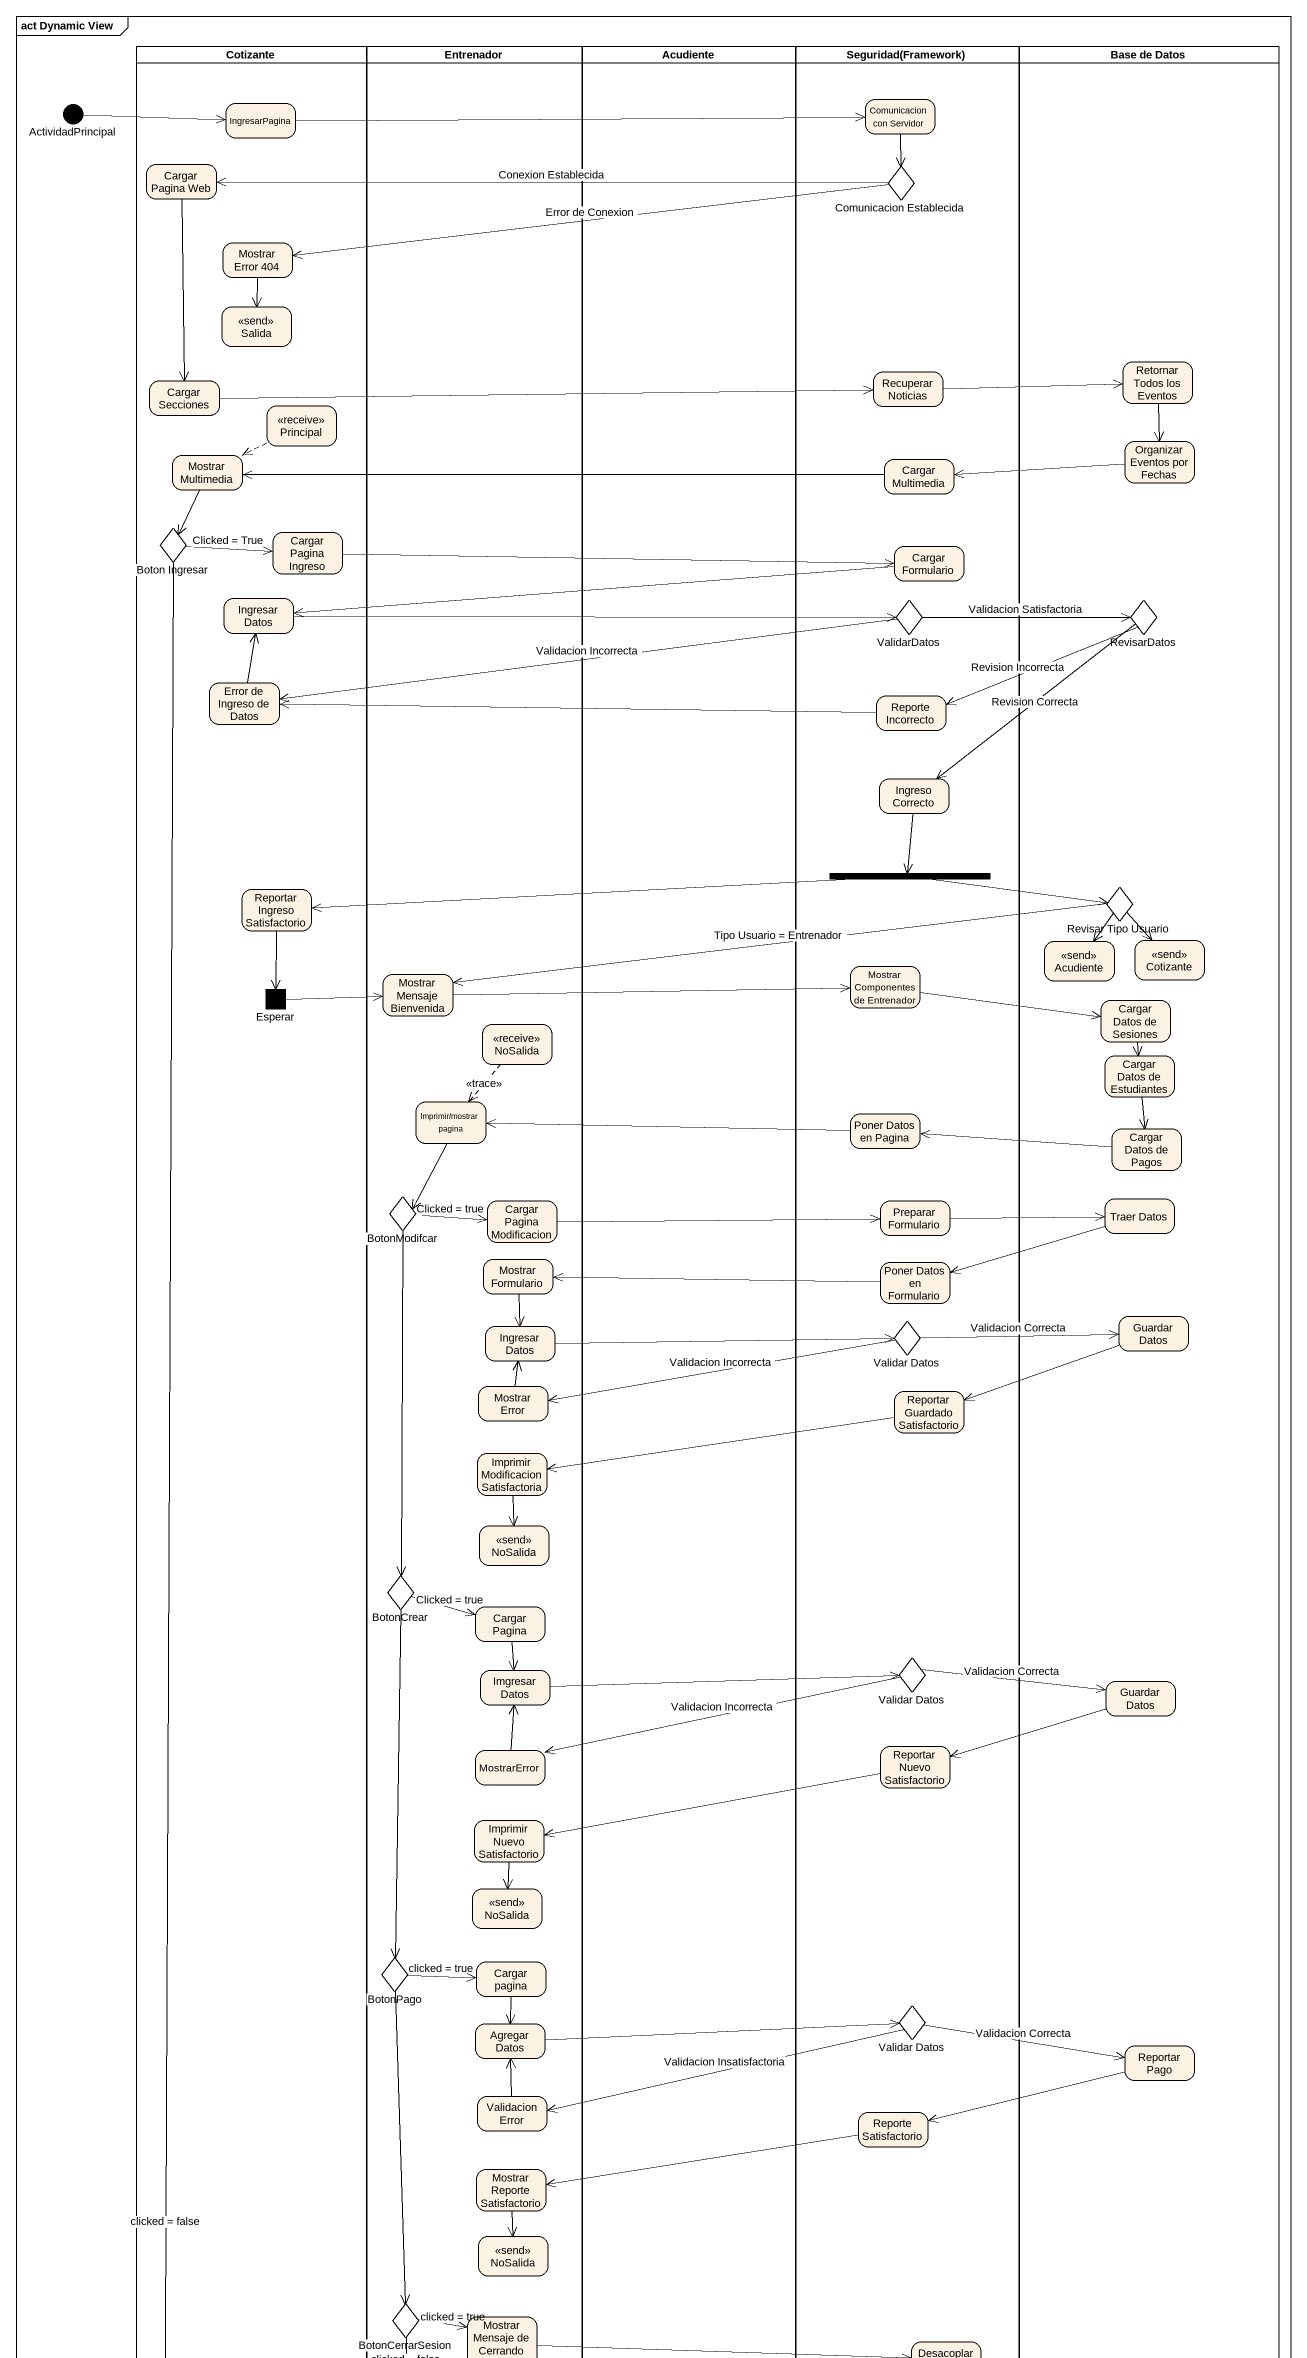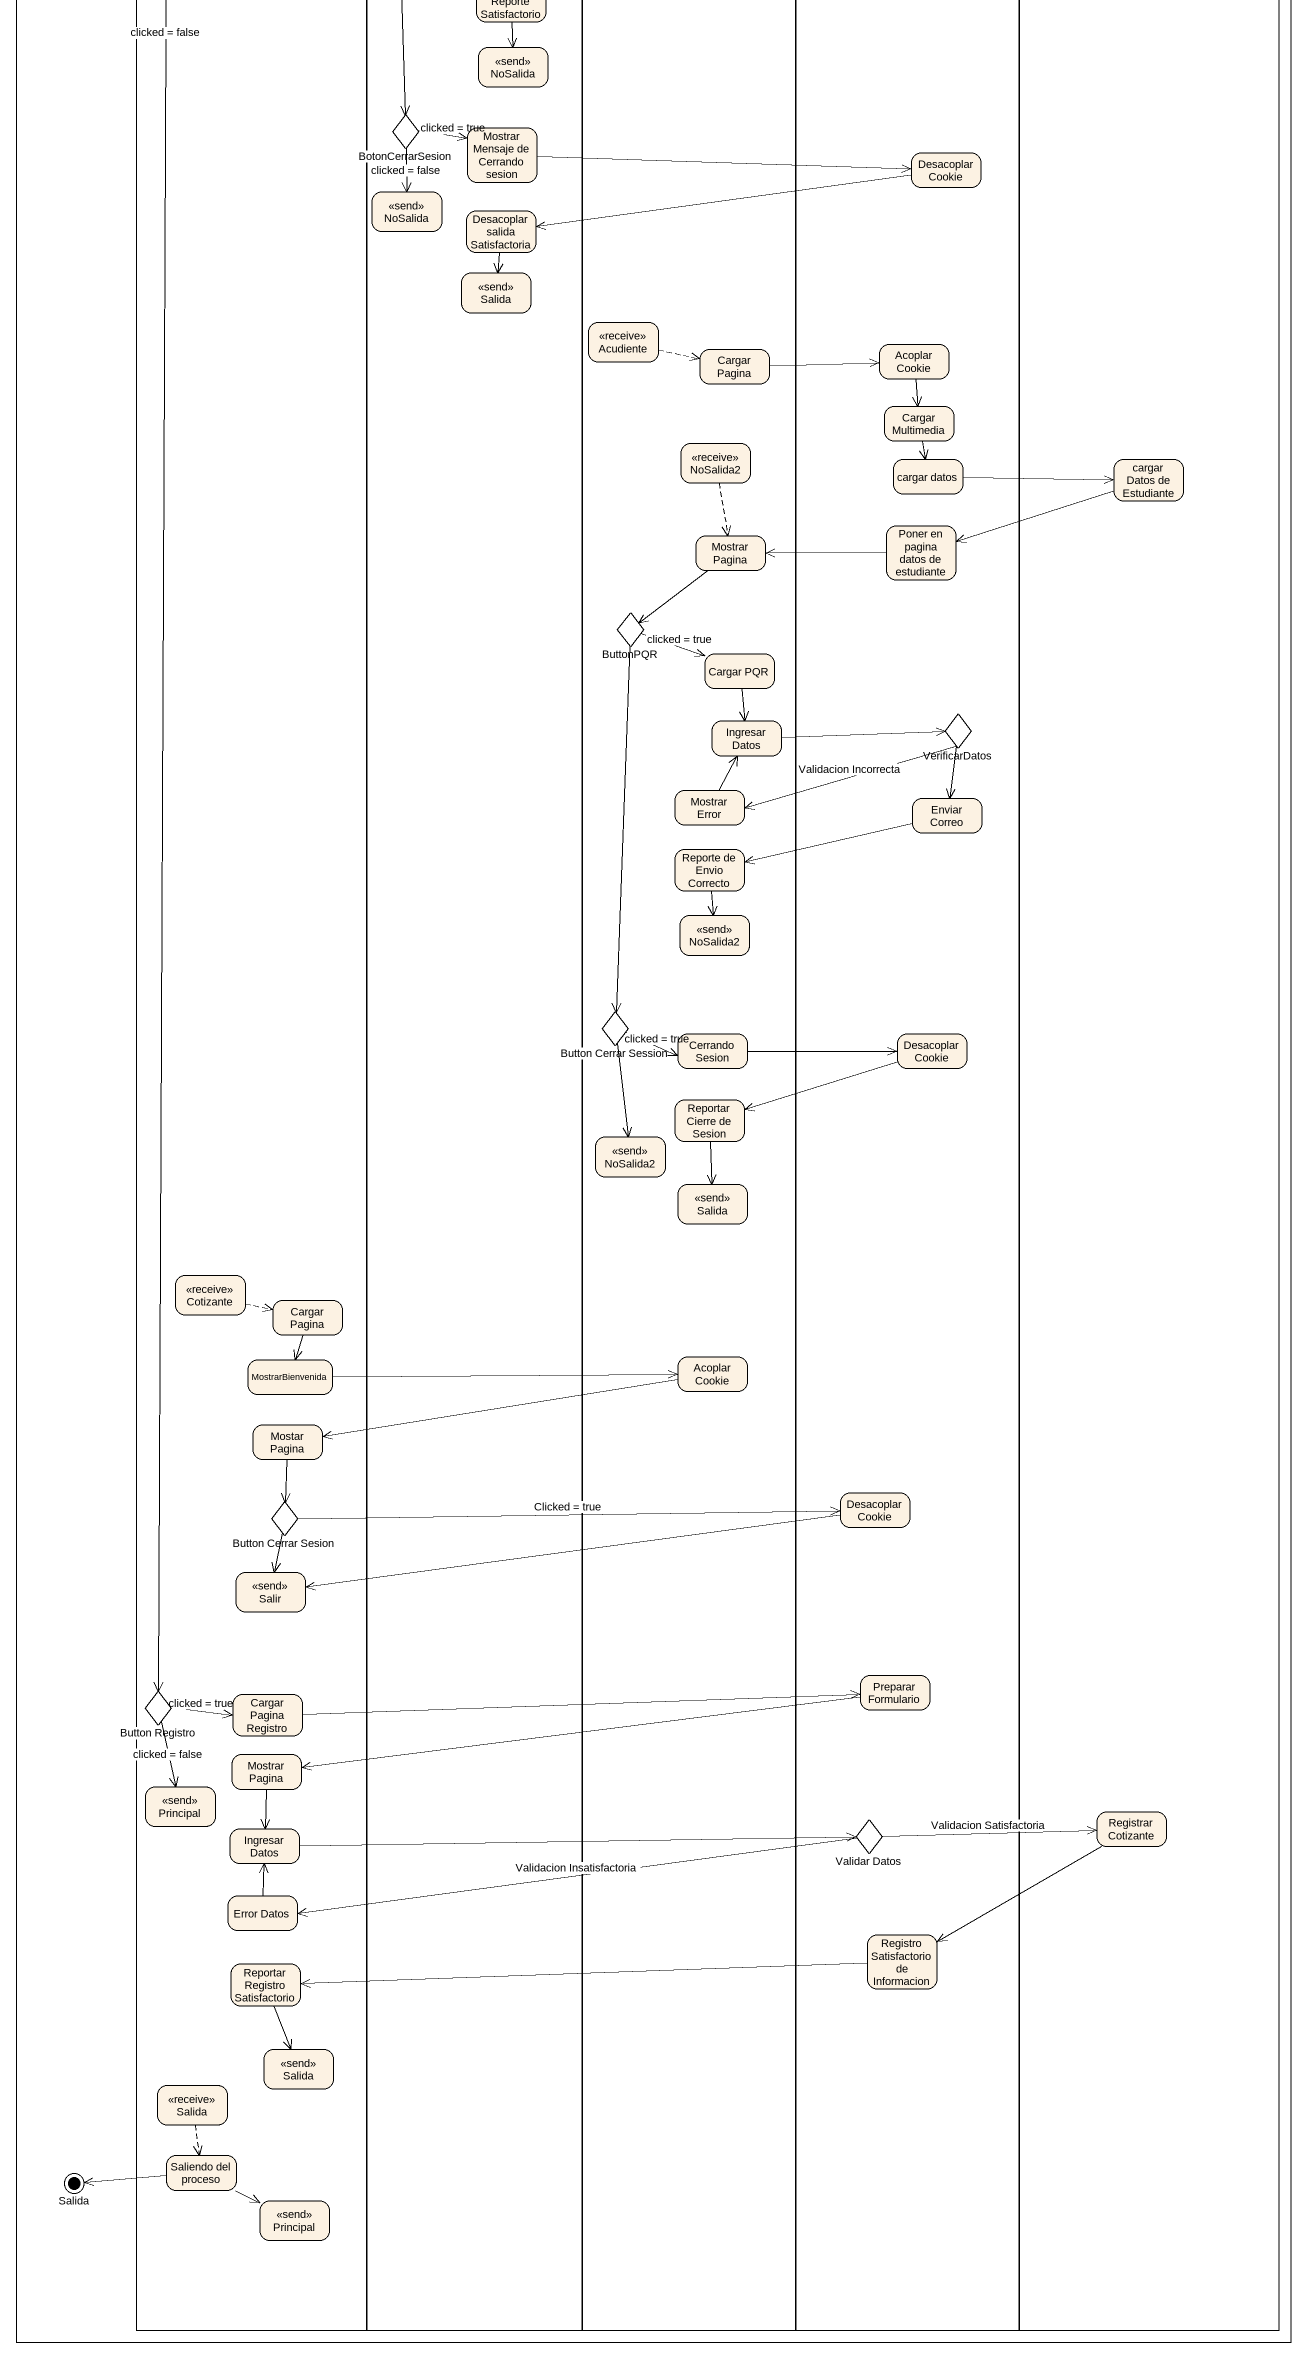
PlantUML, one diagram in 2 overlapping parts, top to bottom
@startuml
mainframe act Dynamic View
hide empty description
state Cotizante <<partition>> {
  state IngresarPagina
  state "Cargar Pagina Web" as Cargar_Pagina_Web
  state "Mostrar Error 404" as Mostrar_Error_404
  state Salida <<send>>
  state "Cargar Secciones" as Cargar_Secciones
  state Principal <<receive>>
  state "Mostrar Multimedia" as Mostrar_Multimedia
  state "Boton Ingresar" as Boton_Ingresar <<choice>>
  state "Cargar Pagina Ingreso" as Cargar_Pagina_Ingreso
  state "Ingresar Datos" as Ingresar_Datos
  state "Error de Ingreso de Datos" as Error_de_Ingreso_de_Datos
  state "Reportar Ingreso Satisfactorio" as Reportar_Ingreso
  state Esperar <<fork>>
  state "Cotizante" as Cotizante_3 <<receive>>
  state "Cargar Pagina" as Cargar_Pagina_3
  state MostrarBienvenida
  state "Mostar Pagina" as Mostar_Pagina
  state "Button Cerrar Sesion" as Button_Cerrar_Sesion <<choice>>
  state Salir <<send>>
  state "Button Registro" as Button_Registro <<choice>>
  state "Cargar Pagina Registro" as Cargar_Pagina_Registro
  state "Mostrar Pagina" as Mostrar_Pagina_2
  state "Principal" as Principal_2 <<send>>
  state "Ingresar Datos" as Ingresar_Datos_4
  state "Error Datos" as Error_Datos
  state "Reportar Registro Satisfactorio" as Reportar_Registro
  state "Salida" as Salida_4 <<send>>
  state "Salida" as Salida_5 <<receive>>
  state "Saliendo del proceso" as Saliendo_del_proceso
  state "Principal" as Principal_3 <<send>>
}
state Entrenador <<partition>> {
  state "Mostrar Mensaje Bienvenida" as Mostrar_Mensaje_Bienvenida
  state NoSalida <<receive>>
  state "Imprimir/mostrar pagina" as Imprimir_mostrar_pagina
  state BotonModifcar <<choice>>
  state "Cargar Pagina Modificacion" as Cargar_Pagina_Modificacion
  state "Mostrar Formulario" as Mostrar_Formulario
  state "Ingresar Datos" as Ingresar_Datos_2
  state "Mostrar Error" as Mostrar_Error
  state "Imprimir Modificacion Satisfactoria" as Imprimir_Modificacion
  state "NoSalida" as NoSalida_2 <<send>>
  state BotonCrear <<choice>>
  state "Cargar Pagina" as Cargar_Pagina
  state "Imgresar Datos" as Imgresar_Datos
  state MostrarError
  state "Imprimir Nuevo Satisfactorio" as Imprimir_Nuevo_Satisfactorio
  state "NoSalida" as NoSalida_3 <<send>>
  state BotonPago <<choice>>
  state "Cargar pagina" as Cargar_pagina
  state "Agregar Datos" as Agregar_Datos
  state "Validacion Error" as Validacion_Error
  state "Mostrar Reporte Satisfactorio" as Mostrar_Reporte
  state "NoSalida" as NoSalida_4 <<send>>
  state BotonCerrarSesion <<choice>>
  state "Mostrar Mensaje de Cerrando sesion" as Mostrar_Mensaje_de_Cerrando
  state "NoSalida" as NoSalida_5 <<send>>
  state "Desacoplar salida Satisfactoria" as Desacoplar_salida
  state "Salida" as Salida_2 <<send>>
}
state Acudiente <<partition>> {
  state "Acudiente" as Acudiente_3 <<receive>>
  state "Cargar Pagina" as Cargar_Pagina_2
  state NoSalida2 <<receive>>
  state "Mostrar Pagina" as Mostrar_Pagina
  state ButtonPQR <<choice>>
  state "Cargar PQR" as Cargar_PQR
  state "Ingresar Datos" as Ingresar_Datos_3
  state "Mostrar Error" as Mostrar_Error_2
  state "Reporte de Envio Correcto" as Reporte_de_Envio_Correcto
  state "NoSalida2" as NoSalida2_2 <<send>>
  state "Button Cerrar Session" as Button_Cerrar_Session <<choice>>
  state "Cerrando Sesion" as Cerrando_Sesion
  state "Reportar Cierre de Sesion" as Reportar_Cierre_de_Sesion
  state "NoSalida2" as NoSalida2_3 <<send>>
  state "Salida" as Salida_3 <<send>>
  state "Acoplar Cookie" as Acoplar_Cookie_2
}
state "Seguridad(Framework)" as Seguridad_Framework <<partition>> {
  state "Comunicacion con Servidor" as Comunicacion_con_Servidor
  state "Comunicacion Establecida" as Comunicacion_Establecida <<choice>>
  state "Recuperar Noticias" as Recuperar_Noticias
  state "Cargar Multimedia" as Cargar_Multimedia
  state "Cargar Formulario" as Cargar_Formulario
  state ValidarDatos <<choice>>
  state "Reporte Incorrecto" as Reporte_Incorrecto
  state "Ingreso Correcto" as Ingreso_Correcto
  state fork1 <<fork>>
  state "Mostrar Componentes de Entrenador" as Mostrar_Componentes_de
  state "Poner Datos en Pagina" as Poner_Datos_en_Pagina
  state "Preparar Formulario" as Preparar_Formulario
  state "Poner Datos en Formulario" as Poner_Datos_en_Formulario
  state "Validar Datos" as Validar_Datos <<choice>>
  state "Reportar Guardado Satisfactorio" as Reportar_Guardado
  state "Validar Datos" as Validar_Datos_2 <<choice>>
  state "Reportar Nuevo Satisfactorio" as Reportar_Nuevo_Satisfactorio
  state "Validar Datos" as Validar_Datos_3 <<choice>>
  state "Reporte Satisfactorio" as Reporte_Satisfactorio
  state "Desacoplar Cookie" as Desacoplar_Cookie
  state "Acoplar Cookie" as Acoplar_Cookie
  state "Cargar Multimedia" as Cargar_Multimedia_2
  state "cargar datos" as cargar_datos
  state "Poner en pagina datos de estudiante" as Poner_en_pagina_datos_de
  state VerificarDatos <<choice>>
  state "Enviar Correo" as Enviar_Correo
  state "Desacoplar Cookie" as Desacoplar_Cookie_2
  state "Desacoplar Cookie" as Desacoplar_Cookie_3
  state "Preparar Formulario" as Preparar_Formulario_2
  state "Validar Datos" as Validar_Datos_4 <<choice>>
  state "Registro Satisfactorio de Informacion" as Registro_Satisfactorio_de
}
state "Base de Datos" as Base_de_Datos <<partition>> {
  state "Retornar Todos los Eventos" as Retornar_Todos_los_Eventos
  state "Organizar Eventos por Fechas" as Organizar_Eventos_por_Fechas
  state RevisarDatos <<choice>>
  state "Revisar Tipo Usuario" as Revisar_Tipo_Usuario <<choice>>
  state "Acudiente" as Acudiente_2 <<send>>
  state "Cotizante" as Cotizante_2 <<send>>
  state "Cargar Datos de Sesiones" as Cargar_Datos_de_Sesiones
  state "Cargar Datos de Estudiantes" as Cargar_Datos_de_Estudiantes
  state "Cargar Datos de Pagos" as Cargar_Datos_de_Pagos
  state "Traer Datos" as Traer_Datos
  state "Guardar Datos" as Guardar_Datos
  state "Guardar Datos" as Guardar_Datos_2
  state "Reportar Pago" as Reportar_Pago
  state "cargar Datos de Estudiante" as cargar_Datos_de_Estudiante
  state "Registrar Cotizante" as Registrar_Cotizante
}
state ActividadPrincipal <<start>>
state "Salida" as Salida_6 <<end>>
ActividadPrincipal -right-> IngresarPagina
IngresarPagina -right-> Comunicacion_con_Servidor
Comunicacion_con_Servidor --> Comunicacion_Establecida
Cargar_Pagina_Web --> Cargar_Secciones
Comunicacion_Establecida -left-> Cargar_Pagina_Web : Conexion Establecida
Comunicacion_Establecida -left-> Mostrar_Error_404 : Error de Conexion
Mostrar_Error_404 --> Salida
Retornar_Todos_los_Eventos --> Organizar_Eventos_por_Fechas
Cargar_Secciones -right-> Recuperar_Noticias
Principal -left[dashed]-> Mostrar_Multimedia
Recuperar_Noticias -right-> Retornar_Todos_los_Eventos
Organizar_Eventos_por_Fechas -left-> Cargar_Multimedia
Mostrar_Multimedia --> Boton_Ingresar
Cargar_Multimedia -left-> Mostrar_Multimedia
Boton_Ingresar -right-> Cargar_Pagina_Ingreso : Clicked = True
Boton_Ingresar --> Button_Registro : clicked = false
Cargar_Pagina_Ingreso -right-> Cargar_Formulario
Cargar_Formulario -left-> Ingresar_Datos
Ingresar_Datos -right-> ValidarDatos
ValidarDatos -right-> RevisarDatos : Validacion Satisfactoria
ValidarDatos -left-> Error_de_Ingreso_de_Datos : Validacion Incorrecta
RevisarDatos -left-> Reporte_Incorrecto : Revision Incorrecta
RevisarDatos --> Ingreso_Correcto : Revision Correcta
Error_de_Ingreso_de_Datos -up-> Ingresar_Datos
Reporte_Incorrecto -left-> Error_de_Ingreso_de_Datos
Ingreso_Correcto --> fork1
Reportar_Ingreso --> Esperar
fork1 -left-> Reportar_Ingreso
fork1 -right-> Revisar_Tipo_Usuario
Revisar_Tipo_Usuario --> Acudiente_2
Revisar_Tipo_Usuario --> Cotizante_2
Revisar_Tipo_Usuario -left-> Mostrar_Mensaje_Bienvenida : Tipo Usuario = Entrenador
Esperar -right-> Mostrar_Mensaje_Bienvenida
Mostrar_Mensaje_Bienvenida -right-> Mostrar_Componentes_de
Mostrar_Componentes_de -right-> Cargar_Datos_de_Sesiones
NoSalida -[dashed]-> Imprimir_mostrar_pagina : <<trace>>
Cargar_Datos_de_Sesiones --> Cargar_Datos_de_Estudiantes
Cargar_Datos_de_Estudiantes --> Cargar_Datos_de_Pagos
Imprimir_mostrar_pagina --> BotonModifcar
Poner_Datos_en_Pagina -left-> Imprimir_mostrar_pagina
Cargar_Datos_de_Pagos -left-> Poner_Datos_en_Pagina
BotonModifcar -right-> Cargar_Pagina_Modificacion : Clicked = true
BotonModifcar --> BotonCrear
Cargar_Pagina_Modificacion -right-> Preparar_Formulario
Preparar_Formulario -right-> Traer_Datos
Traer_Datos -left-> Poner_Datos_en_Formulario
Mostrar_Formulario --> Ingresar_Datos_2
Poner_Datos_en_Formulario -left-> Mostrar_Formulario
Ingresar_Datos_2 -right-> Validar_Datos
Validar_Datos -right-> Guardar_Datos : Validacion Correcta
Validar_Datos -left-> Mostrar_Error : Validacion Incorrecta
Guardar_Datos -left-> Reportar_Guardado
Mostrar_Error -up-> Ingresar_Datos_2
Reportar_Guardado -left-> Imprimir_Modificacion
Imprimir_Modificacion --> NoSalida_2
BotonCrear -right-> Cargar_Pagina : Clicked = true
BotonCrear --> BotonPago
Cargar_Pagina --> Imgresar_Datos
Imgresar_Datos -right-> Validar_Datos_2
Validar_Datos_2 -right-> Guardar_Datos_2 : Validacion Correcta
Validar_Datos_2 -left-> MostrarError : Validacion Incorrecta
Guardar_Datos_2 -left-> Reportar_Nuevo_Satisfactorio
MostrarError -up-> Imgresar_Datos
Reportar_Nuevo_Satisfactorio -left-> Imprimir_Nuevo_Satisfactorio
Imprimir_Nuevo_Satisfactorio --> NoSalida_3
BotonPago -right-> Cargar_pagina : clicked = true
BotonPago --> BotonCerrarSesion
Cargar_pagina --> Agregar_Datos
Agregar_Datos -right-> Validar_Datos_3
Validar_Datos_3 -right-> Reportar_Pago : Validacion Correcta
Validar_Datos_3 -left-> Validacion_Error : Validacion Insatisfactoria
Reportar_Pago -left-> Reporte_Satisfactorio
Validacion_Error -up-> Agregar_Datos
Reporte_Satisfactorio -left-> Mostrar_Reporte
Mostrar_Reporte --> NoSalida_4
BotonCerrarSesion -right-> Mostrar_Mensaje_de_Cerrando : clicked = true
BotonCerrarSesion --> NoSalida_5 : clicked = false
Mostrar_Mensaje_de_Cerrando -right-> Desacoplar_Cookie
Desacoplar_Cookie -left-> Desacoplar_salida
Desacoplar_salida --> Salida_2
Acudiente_3 -right[dashed]-> Cargar_Pagina_2
Cargar_Pagina_2 -right-> Acoplar_Cookie
Acoplar_Cookie --> Cargar_Multimedia_2
Cargar_Multimedia_2 --> cargar_datos
NoSalida2 -[dashed]-> Mostrar_Pagina
cargar_datos -right-> cargar_Datos_de_Estudiante
cargar_Datos_de_Estudiante -left-> Poner_en_pagina_datos_de
Mostrar_Pagina --> ButtonPQR
Poner_en_pagina_datos_de -left-> Mostrar_Pagina
ButtonPQR -right-> Cargar_PQR : clicked = true
ButtonPQR --> Button_Cerrar_Session
Cargar_PQR --> Ingresar_Datos_3
Ingresar_Datos_3 -right-> VerificarDatos
VerificarDatos -left-> Mostrar_Error_2 : Validacion Incorrecta
VerificarDatos --> Enviar_Correo
Mostrar_Error_2 -up-> Ingresar_Datos_3
Enviar_Correo -left-> Reporte_de_Envio_Correcto
Reporte_de_Envio_Correcto --> NoSalida2_2
Button_Cerrar_Session -right-> Cerrando_Sesion : clicked = true
Button_Cerrar_Session --> NoSalida2_3
Cerrando_Sesion -right-> Desacoplar_Cookie_2
Desacoplar_Cookie_2 -left-> Reportar_Cierre_de_Sesion
Reportar_Cierre_de_Sesion --> Salida_3
Cotizante_3 -right[dashed]-> Cargar_Pagina_3
Cargar_Pagina_3 --> MostrarBienvenida
MostrarBienvenida -right-> Acoplar_Cookie_2
Acoplar_Cookie_2 -left-> Mostar_Pagina
Mostar_Pagina --> Button_Cerrar_Sesion
Button_Cerrar_Sesion -right-> Desacoplar_Cookie_3 : Clicked = true
Button_Cerrar_Sesion --> Salir
Desacoplar_Cookie_3 -left-> Salir
Button_Registro -right-> Cargar_Pagina_Registro : clicked = true
Button_Registro --> Principal_2 : clicked = false
Preparar_Formulario_2 -left-> Mostrar_Pagina_2
Cargar_Pagina_Registro -right-> Preparar_Formulario_2
Mostrar_Pagina_2 --> Ingresar_Datos_4
Ingresar_Datos_4 -right-> Validar_Datos_4
Validar_Datos_4 -right-> Registrar_Cotizante : Validacion Satisfactoria
Validar_Datos_4 -left-> Error_Datos : Validacion Insatisfactoria
Registrar_Cotizante -left-> Registro_Satisfactorio_de
Error_Datos -up-> Ingresar_Datos_4
Reportar_Registro --> Salida_4
Registro_Satisfactorio_de -left-> Reportar_Registro
Salida_5 -[dashed]-> Saliendo_del_proceso
Saliendo_del_proceso -left-> Salida_6
Saliendo_del_proceso -right-> Principal_3
@enduml
